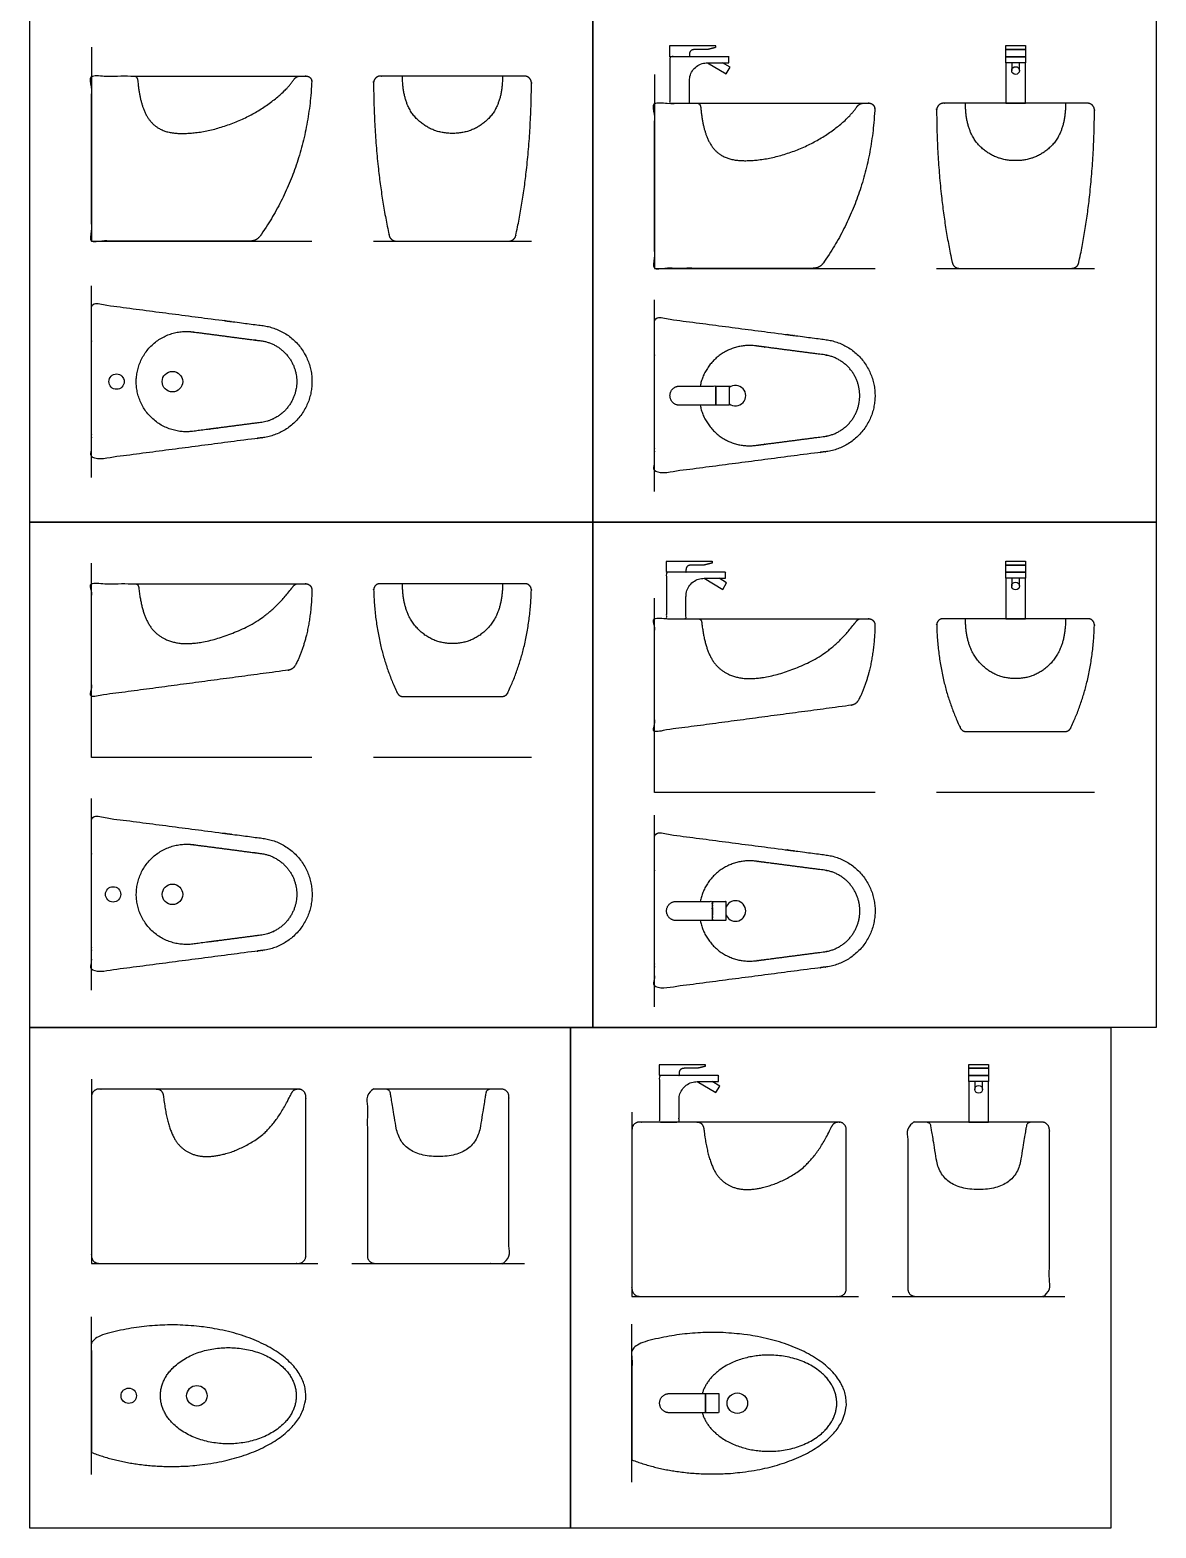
# Model space of a CAD drawing. Header units: millimetres. Extents: x 0.1 to 49.6, y 0.1 to 12.5.
# Drawn here: x 6.647 to 9.436, y 0.054 to 3.764 of the extents above; entities that cross this region are included whole.
import ezdxf

# ---------------------------------------------------------------- set-up
doc = ezdxf.new("R2010")
doc.units = ezdxf.units.MM
for name, color, linetype, true_color in [('AG-DETAILS', 7, 'Continuous', 0x66ffff), ('AG-DETAILS-DIAGRAM', 7, 'Continuous', 0xccff66), ('AG-DIAGRAM', 7, 'Continuous', 0xfecc66), ('AG-FIXTURE', 7, 'Continuous', 0x66ccff), ('X-VPRT', 6, 'Continuous', 0xff00ff)]:
    doc.layers.add(name, color=color, linetype=linetype, true_color=true_color)

msp = doc.modelspace()

# ---------------------------------------------------------------- linework, layer by layer
at = {"layer": 'AG-DETAILS'}
for centre, radius in [((6.8619, 2.8935), 0.019), ((7.0002, 2.8935), 0.0254), ((6.8533, 1.6238), 0.019), ((7.0004, 1.6238), 0.0254), ((6.892, 0.3821), 0.019), ((7.0607, 0.3821), 0.0254), ((8.3993, 0.3637), 0.0254)]:
    msp.add_circle(centre, radius, dxfattribs=at)
for centre, start, end in [((8.3947, 2.8588), 232.3854, 127.6146), ((8.3948, 1.5826), 197.2982, 162.7018)]:
    msp.add_arc(centre, 0.0254, start, end, dxfattribs=at)
at = {"layer": 'AG-DETAILS-DIAGRAM'}
for points, knots in [([(6.905, 3.6504), (6.9132, 3.6504), (6.9143, 3.6389), (6.92, 3.5744), (6.9662, 3.5094), (7.0688, 3.5069), (7.1858, 3.5443), (7.2804, 3.6108), (7.302, 3.6429), (7.3075, 3.6504), (7.3196, 3.6504)], [0, 0, 0, 0.065995, 0.065995, 0.396161, 0.755085, 1.114009, 1.472934, 1.794249, 1.794249, 1.864935, 1.864935, 1.864935]), ([(7.8178, 3.6504), (7.8178, 3.5791), (7.7457, 3.5082), (7.6939, 3.5082), (7.6421, 3.5082), (7.57, 3.5791), (7.57, 3.6504)], [-0.774236, -0.774236, -0.774236, -0.387118, 0, 0, 0.387118, 0.774236, 0.774236, 0.774236]), ([(8.2995, 3.5831), (8.3076, 3.5831), (8.3088, 3.5716), (8.3145, 3.507), (8.3606, 3.442), (8.4632, 3.4396), (8.5802, 3.4769), (8.6749, 3.5434), (8.6965, 3.5755), (8.7019, 3.5831), (8.7141, 3.5831)], [0, 0, 0, 0.065995, 0.065995, 0.396161, 0.755085, 1.114009, 1.472934, 1.794249, 1.794249, 1.864935, 1.864935, 1.864935]), ([(9.2122, 3.5831), (9.2122, 3.5117), (9.1401, 3.4408), (9.0883, 3.4408), (9.0365, 3.4408), (8.9644, 3.5117), (8.9644, 3.5831)], [-0.774236, -0.774236, -0.774236, -0.387118, 0, 0, 0.387118, 0.774236, 0.774236, 0.774236]), ([(6.9072, 2.3931), (6.9158, 2.3931), (6.917, 2.3824), (6.9254, 2.303), (6.9925, 2.2403), (7.1092, 2.2507), (7.2463, 2.3154), (7.2978, 2.3849), (7.3037, 2.3931), (7.3117, 2.3931)], [0, 0, 0, 0.063781, 0.063781, 0.500178, 0.965449, 1.430719, 1.870496, 1.870496, 1.929746, 1.929746, 1.929746]), ([(7.8178, 2.3931), (7.8178, 2.3218), (7.7457, 2.2449), (7.6939, 2.2449), (7.6421, 2.2449), (7.57, 2.3218), (7.57, 2.3931)], [-0.774236, -0.774236, -0.774236, -0.387118, 0, 0, 0.387118, 0.774236, 0.774236, 0.774236]), ([(8.3016, 2.3064), (8.3103, 2.3064), (8.3114, 2.2956), (8.3199, 2.2162), (8.387, 2.1536), (8.5037, 2.164), (8.6407, 2.2286), (8.6923, 2.2982), (8.6982, 2.3064), (8.7062, 2.3064)], [0, 0, 0, 0.063781, 0.063781, 0.500178, 0.965449, 1.430719, 1.870496, 1.870496, 1.929746, 1.929746, 1.929746]), ([(9.2122, 2.3064), (9.2122, 2.235), (9.1401, 2.1581), (9.0883, 2.1581), (9.0365, 2.1581), (8.9644, 2.235), (8.9644, 2.3064)], [-0.774236, -0.774236, -0.774236, -0.387118, 0, 0, 0.387118, 0.774236, 0.774236, 0.774236]), ([(6.9603, 1.1416), (6.9761, 1.1416), (6.9779, 1.1239), (6.9882, 1.0348), (7.046, 0.9705), (7.1485, 0.9796), (7.2549, 1.0462), (7.2934, 1.1282), (7.2994, 1.1416), (7.3092, 1.1416)], [0, 0, 0, 0.110091, 0.110091, 0.52475, 0.97926, 1.43377, 1.854813, 1.854813, 1.93492, 1.93492, 1.93492]), ([(7.7924, 1.1416), (7.7787, 1.1416), (7.775, 1.1243), (7.7509, 0.9745), (7.6583, 0.9745), (7.5657, 0.9745), (7.5416, 1.1243), (7.5379, 1.1416), (7.5242, 1.1416)], [-0.98812, -0.98812, -0.98812, -0.658747, -0.329373, 0, 0, 0.329373, 0.658747, 0.98812, 0.98812, 0.98812]), ([(8.2988, 1.0599), (8.3146, 1.0599), (8.3165, 1.0422), (8.3268, 0.9531), (8.3846, 0.8888), (8.4871, 0.8979), (8.5935, 0.9645), (8.6319, 1.0465), (8.638, 1.0599), (8.6477, 1.0599)], [0, 0, 0, 0.110091, 0.110091, 0.52475, 0.97926, 1.43377, 1.854813, 1.854813, 1.93492, 1.93492, 1.93492]), ([(9.131, 1.0599), (9.1173, 1.0599), (9.1136, 1.0426), (9.0895, 0.8928), (8.9969, 0.8928), (8.9043, 0.8928), (8.8802, 1.0426), (8.8765, 1.0599), (8.8628, 1.0599)], [-0.98812, -0.98812, -0.98812, -0.658747, -0.329373, 0, 0, 0.329373, 0.658747, 0.98812, 0.98812, 0.98812])]:
    msp.add_open_spline(points, degree=2, knots=knots, dxfattribs=at)
at = {"layer": 'AG-DIAGRAM'}
for p, q in [((7.3459, 1.9631), (6.7998, 1.9631)), ((7.8894, 1.9631), (7.4983, 1.9631)), ((8.7403, 1.8764), (8.1942, 1.8764)), ((9.2839, 1.8764), (8.8927, 1.8764))]:
    msp.add_line(p, q, dxfattribs=at)
for points in [[(6.7998, 3.7215), (6.7998, 3.2415), (7.3459, 3.2415)], [(8.1942, 3.6541), (8.1942, 3.1741), (8.7403, 3.1741)], [(7.4983, 3.2415), (7.8894, 3.2415)], [(8.8927, 3.1741), (9.2839, 3.1741)], [(6.7998, 2.6565), (6.7998, 3.1305)], [(8.1942, 2.6218), (8.1942, 3.0958)], [(6.7998, 1.9631), (6.7998, 2.4441)], [(8.1942, 1.8764), (8.1942, 2.3574)], [(6.7998, 1.3868), (6.7998, 1.8608)], [(8.1942, 1.3456), (8.1942, 1.8196)], [(6.7998, 1.166), (6.7998, 0.7098), (7.3607, 0.7098)], [(8.1384, 1.0843), (8.1384, 0.6281), (8.6992, 0.6281)], [(7.4445, 0.7098), (7.8721, 0.7098)], [(8.7831, 0.6281), (9.2107, 0.6281)], [(6.7998, 0.1867), (6.7998, 0.5776)], [(8.1384, 0.1683), (8.1384, 0.5591)]]:
    msp.add_lwpolyline(points, dxfattribs=at)
at = {"layer": 'AG-FIXTURE'}
for points in [[(9.064, 3.7161), (9.064, 3.7258), (9.1126, 3.7258), (9.1126, 3.7161)], [(9.064, 3.7161), (9.1126, 3.7161), (9.1126, 3.6981), (9.064, 3.6981)], [(9.064, 3.6833), (9.064, 3.6981), (9.1126, 3.6981), (9.1126, 3.6833)], [(9.064, 3.5831), (9.1126, 3.5831), (9.1126, 3.6833), (9.064, 3.6833)], [(9.064, 2.4394), (9.064, 2.449), (9.1126, 2.449), (9.1126, 2.4394)], [(9.064, 2.4394), (9.1126, 2.4394), (9.1126, 2.4214), (9.064, 2.4214)], [(9.064, 2.4066), (9.064, 2.4214), (9.1126, 2.4214), (9.1126, 2.4066)], [(9.064, 2.3064), (9.1126, 2.3064), (9.1126, 2.4066), (9.064, 2.4066)], [(8.9726, 1.193), (8.9726, 1.2026), (9.0212, 1.2026), (9.0212, 1.193)], [(8.9726, 1.193), (9.0212, 1.193), (9.0212, 1.175), (8.9726, 1.175)], [(8.9726, 1.1601), (8.9726, 1.175), (9.0212, 1.175), (9.0212, 1.1601)], [(8.9726, 1.0599), (9.0212, 1.0599), (9.0212, 1.1601), (8.9726, 1.1601)]]:
    msp.add_lwpolyline(points, close=True, dxfattribs=at)
for points in [[(8.3256, 3.6833), (8.3715, 3.6558), (8.3813, 3.6722), (8.3627, 3.6833)], [(9.0978, 3.664), (9.0978, 3.6833), (9.0788, 3.6833), (9.0788, 3.664)], [(8.3171, 2.4066), (8.363, 2.3791), (8.3727, 2.3955), (8.3541, 2.4066)], [(9.0978, 2.3873), (9.0978, 2.4066), (9.0788, 2.4066), (9.0788, 2.3873)], [(8.2999, 1.1601), (8.3458, 1.1327), (8.3556, 1.149), (8.337, 1.1601)], [(9.0064, 1.1408), (9.0064, 1.1601), (8.9874, 1.1601), (8.9874, 1.1408)]]:
    msp.add_lwpolyline(points, dxfattribs=at)
for centre in [(9.0883, 3.664), (9.0883, 2.3873), (8.9969, 1.1408)]:
    msp.add_circle(centre, 0.00952, dxfattribs=at)
for points, knots in [([(8.2806, 3.703), (8.2806, 3.7161), (8.2951, 3.7161), (8.3106, 3.7161), (8.3262, 3.7161), (8.3358, 3.7185), (8.3454, 3.721), (8.3454, 3.7234), (8.3454, 3.7258), (8.313, 3.7258), (8.2806, 3.7258), (8.2563, 3.7258), (8.232, 3.7258), (8.232, 3.7119), (8.232, 3.6981), (8.2563, 3.6981), (8.2806, 3.6981), (8.2806, 3.7006), (8.2806, 3.703)], [0.7191531, 0.7191531, 0.7191531, 0.8096815, 0.8096815, 0.9116524, 0.9116524, 0.9768367, 0.9768367, 0.9925923, 0.9925923, 1.2051716, 1.2051716, 1.3647225, 1.3647225, 1.4553299, 1.4553299, 1.6148808, 1.6148808, 1.6308056, 1.6308056, 1.6308056]), ([(8.3459, 2.835), (8.3625, 2.835), (8.3791, 2.835), (8.3791, 2.8588), (8.3791, 2.8826), (8.3625, 2.8826), (8.3459, 2.8826), (8.3459, 2.8588), (8.3459, 2.835)], [0, 0, 0, 0.37213, 0.37213, 0.505714, 0.505714, 0.877844, 0.877844, 1.011428, 1.011428, 1.011428]), ([(8.2721, 2.4263), (8.2721, 2.4394), (8.2865, 2.4394), (8.3021, 2.4394), (8.3176, 2.4394), (8.3272, 2.4418), (8.3369, 2.4442), (8.3369, 2.4466), (8.3369, 2.449), (8.3045, 2.449), (8.2721, 2.449), (8.2478, 2.449), (8.2235, 2.449), (8.2235, 2.4352), (8.2235, 2.4214), (8.2478, 2.4214), (8.2721, 2.4214), (8.2721, 2.4238), (8.2721, 2.4263)], [0.7191531, 0.7191531, 0.7191531, 0.8096815, 0.8096815, 0.9116524, 0.9116524, 0.9768367, 0.9768367, 0.9925923, 0.9925923, 1.2051716, 1.2051716, 1.3647225, 1.3647225, 1.4553299, 1.4553299, 1.6148808, 1.6148808, 1.6308056, 1.6308056, 1.6308056]), ([(8.3374, 1.5588), (8.354, 1.5588), (8.3706, 1.5588), (8.3706, 1.5826), (8.3706, 1.6064), (8.354, 1.6064), (8.3374, 1.6064), (8.3374, 1.5826), (8.3374, 1.5588)], [0, 0, 0, 0.37213, 0.37213, 0.505714, 0.505714, 0.877844, 0.877844, 1.011428, 1.011428, 1.011428]), ([(8.2549, 1.1798), (8.2549, 1.193), (8.2693, 1.193), (8.2849, 1.193), (8.3004, 1.193), (8.3101, 1.1954), (8.3197, 1.1978), (8.3197, 1.2002), (8.3197, 1.2026), (8.2873, 1.2026), (8.2549, 1.2026), (8.2306, 1.2026), (8.2063, 1.2026), (8.2063, 1.1888), (8.2063, 1.175), (8.2306, 1.175), (8.2549, 1.175), (8.2549, 1.1774), (8.2549, 1.1798)], [0.7191531, 0.7191531, 0.7191531, 0.8096815, 0.8096815, 0.9116524, 0.9116524, 0.9768367, 0.9768367, 0.9925923, 0.9925923, 1.2051716, 1.2051716, 1.3647225, 1.3647225, 1.4553299, 1.4553299, 1.6148808, 1.6148808, 1.6308056, 1.6308056, 1.6308056]), ([(8.3202, 0.3399), (8.3368, 0.3399), (8.3534, 0.3399), (8.3534, 0.3637), (8.3534, 0.3875), (8.3368, 0.3875), (8.3202, 0.3875), (8.3202, 0.3637), (8.3202, 0.3399)], [0, 0, 0, 0.37213, 0.37213, 0.505714, 0.505714, 0.877844, 0.877844, 1.011428, 1.011428, 1.011428])]:
    msp.add_open_spline(points, degree=2, knots=knots, dxfattribs=at)
for points, weights, knots in [([(8.3256, 3.6833), (8.2806, 3.6833), (8.2806, 3.6383), (8.2806, 3.6107), (8.2806, 3.5831), (8.2563, 3.5831), (8.232, 3.5831), (8.232, 3.6406), (8.232, 3.6981), (8.3053, 3.6981), (8.3786, 3.6981), (8.3786, 3.6907), (8.3786, 3.6833), (8.3521, 3.6833), (8.3256, 3.6833)], [1, 0.707106781187, 1, 1, 1, 1, 1, 1, 1, 1, 1, 1, 1, 1, 1], [8.700399, 8.700399, 8.700399, 8.932307, 8.932307, 9.483383, 9.483383, 9.642934, 9.642934, 10.642934, 10.642934, 11.642934, 11.642934, 12.642934, 12.642934, 13.183782, 13.183782, 13.183782]), ([(7.1916, 3.2415), (7.2085, 3.2415), (7.2185, 3.2554), (7.3346, 3.4223), (7.3453, 3.6355), (7.3456, 3.6416), (7.3414, 3.646), (7.3372, 3.6504), (7.331, 3.6504), (7.0654, 3.6504), (6.7998, 3.6504), (6.7998, 3.446), (6.7998, 3.2415), (6.9957, 3.2415), (7.1916, 3.2415)], [1, 1, 1, 1, 1, 0.91902006123, 1, 0.91902006123, 1, 1, 1, 1, 1, 1, 1], [0, 0, 0, 0.111676, 0.111676, 1.471496, 1.471496, 1.509374, 1.509374, 1.547251, 1.547251, 3.290212, 3.290212, 4.631879, 4.631879, 5.917391, 5.917391, 5.917391]), ([(7.8718, 3.6504), (7.8791, 3.6504), (7.8843, 3.6452), (7.8894, 3.64), (7.8894, 3.6327), (7.8879, 3.4247), (7.8505, 3.2553), (7.8474, 3.2415), (7.8333, 3.2415), (7.7636, 3.2415), (7.6939, 3.2415), (7.6242, 3.2415), (7.5544, 3.2415), (7.5403, 3.2415), (7.5372, 3.2553), (7.4999, 3.4247), (7.4984, 3.6327), (7.4983, 3.64), (7.5035, 3.6452), (7.5086, 3.6504), (7.516, 3.6504), (7.6049, 3.6504), (7.6939, 3.6504), (7.7828, 3.6504), (7.8718, 3.6504)], [1, 0.923176550794, 1, 0.923176550794, 1, 1, 1, 0.779555046619, 1, 1, 1, 1, 1, 0.779555046619, 1, 1, 1, 0.923176550794, 1, 0.923176550794, 1, 1, 1, 1, 1], [-1.901128, -1.901128, -1.901128, -1.855535, -1.855535, -1.809942, -1.809942, -0.557052, -0.557052, -0.478835, -0.478835, -0.021404, -0.021404, 0.436027, 0.436027, 0.514244, 0.514244, 1.767134, 1.767134, 1.812727, 1.812727, 1.85832, 1.85832, 2.441994, 2.441994, 3.025669, 3.025669, 3.025669]), ([(8.5861, 3.1741), (8.603, 3.1741), (8.6129, 3.1881), (8.729, 3.355), (8.7397, 3.5681), (8.74, 3.5742), (8.7358, 3.5786), (8.7316, 3.5831), (8.7255, 3.5831), (8.4599, 3.5831), (8.1942, 3.5831), (8.1942, 3.3786), (8.1942, 3.1741), (8.3902, 3.1741), (8.5861, 3.1741)], [1, 1, 1, 1, 1, 0.91902006123, 1, 0.91902006123, 1, 1, 1, 1, 1, 1, 1], [0, 0, 0, 0.111676, 0.111676, 1.471496, 1.471496, 1.509374, 1.509374, 1.547251, 1.547251, 3.290212, 3.290212, 4.631879, 4.631879, 5.917391, 5.917391, 5.917391]), ([(9.2662, 3.5831), (9.2736, 3.5831), (9.2787, 3.5779), (9.2839, 3.5727), (9.2838, 3.5653), (9.2823, 3.3573), (9.245, 3.188), (9.2419, 3.1741), (9.2278, 3.1741), (9.158, 3.1741), (9.0883, 3.1741), (9.0186, 3.1741), (8.9489, 3.1741), (8.9348, 3.1741), (8.9317, 3.188), (8.8943, 3.3573), (8.8928, 3.5653), (8.8928, 3.5727), (8.8979, 3.5779), (8.9031, 3.5831), (8.9104, 3.5831), (8.9994, 3.5831), (9.0883, 3.5831), (9.1773, 3.5831), (9.2662, 3.5831)], [1, 0.923176550794, 1, 0.923176550794, 1, 1, 1, 0.779555046619, 1, 1, 1, 1, 1, 0.779555046619, 1, 1, 1, 0.923176550794, 1, 0.923176550794, 1, 1, 1, 1, 1], [-1.901128, -1.901128, -1.901128, -1.855535, -1.855535, -1.809942, -1.809942, -0.557052, -0.557052, -0.478835, -0.478835, -0.021404, -0.021404, 0.436027, 0.436027, 0.514244, 0.514244, 1.767134, 1.767134, 1.812727, 1.812727, 1.85832, 1.85832, 2.441994, 2.441994, 3.025669, 3.025669, 3.025669]), ([(7.2168, 2.7539), (7.2204, 2.7542), (7.224, 2.7547), (7.3459, 2.7706), (7.3459, 2.8935), (7.3459, 3.0164), (7.224, 3.0323), (7.2204, 3.0328), (7.2168, 3.0331), (7.2135, 3.0335), (7.2103, 3.034), (7.0093, 3.0602), (6.8083, 3.0865), (6.8049, 3.0869), (6.8022, 3.0846), (6.7996, 3.0823), (6.7996, 3.0788), (6.7996, 2.9861), (6.7996, 2.8935), (6.7996, 2.8009), (6.7996, 2.7082), (6.7996, 2.7047), (6.8022, 2.7024), (6.8049, 2.7001), (6.8083, 2.7005), (7.0093, 2.7268), (7.2103, 2.753), (7.2135, 2.7535), (7.2168, 2.7539)], [1, 0.99988672031, 1, 0.75141738468, 1, 0.75141738468, 1, 0.99988672031, 1, 1, 1, 1, 1, 0.910969898672, 1, 0.910969898672, 1, 1, 1, 1, 1, 0.910969898682, 1, 0.910969898682, 1, 1, 1, 1, 1], [4.018911, 4.018911, 4.018911, 4.04417, 4.04417, 4.70591, 4.70591, 5.367651, 5.367651, 5.39291, 5.39291, 5.411821, 5.411821, 6.390552, 6.390552, 6.412128, 6.412128, 6.433704, 6.433704, 7.388317, 7.388317, 8.34293, 8.34293, 8.364506, 8.364506, 8.386082, 8.386082, 9.364813, 9.364813, 9.383724, 9.383724, 9.383724]), ([(8.6112, 2.7192), (8.6149, 2.7196), (8.6185, 2.72), (8.7403, 2.7359), (8.7403, 2.8588), (8.7403, 2.9817), (8.6185, 2.9976), (8.6149, 2.9981), (8.6112, 2.9984), (8.608, 2.9988), (8.6048, 2.9993), (8.4038, 3.0255), (8.2028, 3.0518), (8.1993, 3.0522), (8.1967, 3.0499), (8.1941, 3.0476), (8.1941, 3.0441), (8.1941, 2.9515), (8.1941, 2.8588), (8.1941, 2.7662), (8.1941, 2.6735), (8.1941, 2.67), (8.1967, 2.6677), (8.1993, 2.6654), (8.2028, 2.6658), (8.4038, 2.6921), (8.6048, 2.7183), (8.608, 2.7188), (8.6112, 2.7192)], [1, 0.99988672031, 1, 0.75141738468, 1, 0.75141738468, 1, 0.99988672031, 1, 1, 1, 1, 1, 0.910969898672, 1, 0.910969898672, 1, 1, 1, 1, 1, 0.910969898682, 1, 0.910969898682, 1, 1, 1, 1, 1], [4.018911, 4.018911, 4.018911, 4.04417, 4.04417, 4.70591, 4.70591, 5.367651, 5.367651, 5.39291, 5.39291, 5.411821, 5.411821, 6.390552, 6.390552, 6.412128, 6.412128, 6.433704, 6.433704, 7.388317, 7.388317, 8.34293, 8.34293, 8.364506, 8.364506, 8.386082, 8.386082, 9.364813, 9.364813, 9.383724, 9.383724, 9.383724]), ([(7.0348, 3.0177), (6.9106, 3.0177), (6.9106, 2.8935), (6.9106, 2.7693), (7.0348, 2.7693), (7.0432, 2.7693), (7.0542, 2.7708), (7.0568, 2.7712), (7.1346, 2.7813), (7.2125, 2.7915), (7.2158, 2.7918), (7.3081, 2.8038), (7.3081, 2.8935), (7.3081, 2.9832), (7.2158, 2.9952), (7.2125, 2.9955), (7.1346, 3.0057), (7.0568, 3.0159), (7.0542, 3.0162), (7.0432, 3.0177), (7.0348, 3.0177)], [1, 0.707106781187, 1, 0.707106781187, 1, 0.972737791714, 0.943799280015, 0.93751782039, 0.93751782039, 0.93751782039, 0.9260698266, 0.705120886191, 0.961591056141, 0.705120886191, 0.9260698266, 0.937517820391, 0.937517820391, 0.937517820391, 0.943799280016, 0.972737791715, 1], [0, 0, 0, 0.640251, 0.640251, 1.280501, 1.280501, 1.340095, 1.358229, 1.358229, 1.833203, 1.833203, 1.861786, 2.444835, 2.444835, 3.027885, 3.056468, 3.056468, 3.531441, 3.531441, 3.549578, 3.60918, 3.60918, 3.60918]), ([(8.3073, 2.835), (8.327, 2.7346), (8.4293, 2.7346), (8.4377, 2.7346), (8.4486, 2.7361), (8.4512, 2.7365), (8.5291, 2.7466), (8.6069, 2.7568), (8.6103, 2.7571), (8.7025, 2.7691), (8.7025, 2.8588), (8.7025, 2.9485), (8.6103, 2.9605), (8.6069, 2.9608), (8.5291, 2.971), (8.4512, 2.9812), (8.4486, 2.9816), (8.4377, 2.983), (8.4293, 2.983), (8.327, 2.983), (8.3073, 2.8826)], [0.933084798932, 0.745631636102, 1, 0.972737791714, 0.943799280015, 0.93751782039, 0.93751782039, 0.93751782039, 0.9260698266, 0.705120886191, 0.961591056141, 0.705120886191, 0.9260698266, 0.937517820391, 0.937517820391, 0.937517820391, 0.943799280016, 0.972737791715, 1, 0.745631636102, 0.933084798933], [0.724464, 0.724464, 0.724464, 1.280501, 1.280501, 1.340095, 1.358229, 1.358229, 1.833203, 1.833203, 1.861786, 2.444835, 2.444835, 3.027885, 3.056468, 3.056468, 3.531441, 3.531441, 3.549578, 3.60918, 3.60918, 4.165217, 4.165217, 4.165217]), ([(8.2563, 2.835), (8.3011, 2.835), (8.3459, 2.835), (8.3459, 2.8588), (8.3459, 2.8826), (8.3011, 2.8826), (8.2563, 2.8826), (8.2325, 2.8826), (8.2325, 2.8588), (8.2325, 2.835), (8.2563, 2.835)], [1, 1, 1, 1, 1, 1, 1, 0.707106772225, 1, 0.707106772225, 1], [0.078125, 0.078125, 0.078125, 0.3721302, 0.3721302, 0.505714, 0.505714, 0.7997192, 0.7997192, 0.9224376, 0.9224376, 1.0451561, 1.0451561, 1.0451561]), ([(8.3171, 2.4066), (8.2721, 2.4066), (8.2721, 2.3616), (8.2721, 2.334), (8.2721, 2.3064), (8.2478, 2.3064), (8.2235, 2.3064), (8.2235, 2.3639), (8.2235, 2.4214), (8.2968, 2.4214), (8.3701, 2.4214), (8.3701, 2.414), (8.3701, 2.4066), (8.3436, 2.4066), (8.3171, 2.4066)], [1, 0.707106781187, 1, 1, 1, 1, 1, 1, 1, 1, 1, 1, 1, 1, 1], [8.700399, 8.700399, 8.700399, 8.932307, 8.932307, 9.483383, 9.483383, 9.642934, 9.642934, 10.642934, 10.642934, 11.642934, 11.642934, 12.642934, 12.642934, 13.183782, 13.183782, 13.183782]), ([(7.3457, 2.3771), (7.3459, 2.3837), (7.3412, 2.3884), (7.3366, 2.3931), (7.33, 2.3931), (7.0649, 2.3931), (6.7998, 2.3931), (6.7998, 2.2534), (6.7998, 2.1137), (7.0436, 2.1463), (7.2874, 2.1789), (7.2991, 2.1804), (7.3059, 2.1933), (7.3432, 2.2675), (7.3457, 2.3771)], [1, 0.92166672255, 1, 0.92166672255, 1, 1, 1, 1, 1, 1, 1, 1, 1, 1, 1], [3.234506, 3.234506, 3.234506, 3.275532, 3.275532, 3.316559, 3.316559, 5.056156, 5.056156, 5.972823, 5.972823, 7.58676, 7.58676, 7.673065, 7.673065, 8.298486, 8.298486, 8.298486]), ([(7.8737, 2.3931), (7.8802, 2.3931), (7.8848, 2.3884), (7.8893, 2.3837), (7.8892, 2.3772), (7.8852, 2.2366), (7.8305, 2.1225), (7.8263, 2.1137), (7.8165, 2.1137), (7.7552, 2.1137), (7.6939, 2.1137), (7.6325, 2.1137), (7.5712, 2.1137), (7.5615, 2.1137), (7.5573, 2.1225), (7.5026, 2.2366), (7.4986, 2.3772), (7.4984, 2.3837), (7.503, 2.3884), (7.5075, 2.3931), (7.514, 2.3931), (7.604, 2.3931), (7.6939, 2.3931), (7.7838, 2.3931), (7.8737, 2.3931)], [1, 0.921138126935, 1, 0.921138126935, 1, 1, 1, 0.846245391073, 1, 1, 1, 1, 1, 0.846245391073, 1, 1, 1, 0.921138126935, 1, 0.921138126935, 1, 1, 1, 1, 1], [-1.429597, -1.429597, -1.429597, -1.389, -1.389, -1.348404, -1.348404, -0.4704, -0.4704, -0.413344, -0.413344, -0.010946, -0.010946, 0.391451, 0.391451, 0.448507, 0.448507, 1.326511, 1.326511, 1.367108, 1.367108, 1.407704, 1.407704, 1.997674, 1.997674, 2.587644, 2.587644, 2.587644]), ([(8.7402, 2.2903), (8.7403, 2.2969), (8.7357, 2.3016), (8.7311, 2.3064), (8.7245, 2.3064), (8.4594, 2.3064), (8.1942, 2.3064), (8.1942, 2.1667), (8.1942, 2.027), (8.438, 2.0595), (8.6818, 2.0921), (8.6935, 2.0937), (8.7004, 2.1065), (8.7376, 2.1807), (8.7402, 2.2903)], [1, 0.92166672255, 1, 0.92166672255, 1, 1, 1, 1, 1, 1, 1, 1, 1, 1, 1], [3.234506, 3.234506, 3.234506, 3.275532, 3.275532, 3.316559, 3.316559, 5.056156, 5.056156, 5.972823, 5.972823, 7.58676, 7.58676, 7.673065, 7.673065, 8.298486, 8.298486, 8.298486]), ([(9.2682, 2.3064), (9.2747, 2.3064), (9.2792, 2.3017), (9.2838, 2.297), (9.2836, 2.2904), (9.2796, 2.1498), (9.2249, 2.0357), (9.2207, 2.027), (9.211, 2.027), (9.1497, 2.027), (9.0883, 2.027), (9.027, 2.027), (8.9657, 2.027), (8.9559, 2.027), (8.9517, 2.0357), (8.897, 2.1498), (8.893, 2.2904), (8.8929, 2.297), (8.8974, 2.3017), (8.902, 2.3064), (8.9085, 2.3064), (8.9984, 2.3064), (9.0883, 2.3064), (9.1782, 2.3064), (9.2682, 2.3064)], [1, 0.921138126935, 1, 0.921138126935, 1, 1, 1, 0.846245391073, 1, 1, 1, 1, 1, 0.846245391073, 1, 1, 1, 0.921138126935, 1, 0.921138126935, 1, 1, 1, 1, 1], [-1.429597, -1.429597, -1.429597, -1.389, -1.389, -1.348404, -1.348404, -0.4704, -0.4704, -0.413344, -0.413344, -0.010946, -0.010946, 0.391451, 0.391451, 0.448507, 0.448507, 1.326511, 1.326511, 1.367108, 1.367108, 1.407704, 1.407704, 1.997674, 1.997674, 2.587644, 2.587644, 2.587644]), ([(7.217, 1.4842), (7.2206, 1.4846), (7.2242, 1.485), (7.3461, 1.5009), (7.3461, 1.6238), (7.3461, 1.7467), (7.2242, 1.7626), (7.2206, 1.7631), (7.217, 1.7634), (7.2137, 1.7638), (7.2105, 1.7643), (7.0095, 1.7905), (6.8085, 1.8168), (6.8051, 1.8172), (6.8024, 1.8149), (6.7998, 1.8126), (6.7998, 1.8091), (6.7998, 1.7165), (6.7998, 1.6238), (6.7998, 1.5312), (6.7998, 1.4385), (6.7998, 1.435), (6.8024, 1.4327), (6.8051, 1.4304), (6.8085, 1.4308), (7.0095, 1.4571), (7.2105, 1.4833), (7.2137, 1.4838), (7.217, 1.4842)], [1, 0.99988672031, 1, 0.75141738468, 1, 0.75141738468, 1, 0.99988672031, 1, 1, 1, 1, 1, 0.910969898672, 1, 0.910969898672, 1, 1, 1, 1, 1, 0.910969898682, 1, 0.910969898682, 1, 1, 1, 1, 1], [4.018911, 4.018911, 4.018911, 4.04417, 4.04417, 4.70591, 4.70591, 5.367651, 5.367651, 5.39291, 5.39291, 5.411821, 5.411821, 6.390552, 6.390552, 6.412128, 6.412128, 6.433704, 6.433704, 7.388317, 7.388317, 8.34293, 8.34293, 8.364506, 8.364506, 8.386082, 8.386082, 9.364813, 9.364813, 9.383724, 9.383724, 9.383724]), ([(7.035, 1.748), (6.9108, 1.748), (6.9108, 1.6238), (6.9108, 1.4996), (7.035, 1.4996), (7.0434, 1.4996), (7.0544, 1.5011), (7.057, 1.5015), (7.1348, 1.5116), (7.2127, 1.5218), (7.216, 1.5221), (7.3082, 1.5341), (7.3082, 1.6238), (7.3082, 1.7135), (7.216, 1.7255), (7.2127, 1.7258), (7.1348, 1.736), (7.057, 1.7462), (7.0544, 1.7466), (7.0434, 1.748), (7.035, 1.748)], [1, 0.707106781187, 1, 0.707106781187, 1, 0.972737791714, 0.943799280015, 0.93751782039, 0.93751782039, 0.93751782039, 0.9260698266, 0.705120886191, 0.961591056141, 0.705120886191, 0.9260698266, 0.937517820391, 0.937517820391, 0.937517820391, 0.943799280016, 0.972737791715, 1], [0, 0, 0, 0.640251, 0.640251, 1.280501, 1.280501, 1.340095, 1.358229, 1.358229, 1.833203, 1.833203, 1.861786, 2.444835, 2.444835, 3.027885, 3.056468, 3.056468, 3.531441, 3.531441, 3.549578, 3.60918, 3.60918, 3.60918]), ([(8.6114, 1.443), (8.6151, 1.4433), (8.6187, 1.4438), (8.7405, 1.4597), (8.7405, 1.5826), (8.7405, 1.7055), (8.6187, 1.7214), (8.6151, 1.7218), (8.6114, 1.7222), (8.6082, 1.7226), (8.605, 1.7231), (8.404, 1.7493), (8.203, 1.7756), (8.1995, 1.776), (8.1969, 1.7737), (8.1942, 1.7714), (8.1942, 1.7679), (8.1942, 1.6752), (8.1942, 1.5826), (8.1942, 1.4899), (8.1942, 1.3973), (8.1942, 1.3938), (8.1969, 1.3915), (8.1995, 1.3892), (8.203, 1.3896), (8.404, 1.4159), (8.605, 1.4421), (8.6082, 1.4426), (8.6114, 1.443)], [1, 0.99988672031, 1, 0.75141738468, 1, 0.75141738468, 1, 0.99988672031, 1, 1, 1, 1, 1, 0.910969898672, 1, 0.910969898672, 1, 1, 1, 1, 1, 0.910969898682, 1, 0.910969898682, 1, 1, 1, 1, 1], [4.018911, 4.018911, 4.018911, 4.04417, 4.04417, 4.70591, 4.70591, 5.367651, 5.367651, 5.39291, 5.39291, 5.411821, 5.411821, 6.390552, 6.390552, 6.412128, 6.412128, 6.433704, 6.433704, 7.388317, 7.388317, 8.34293, 8.34293, 8.364506, 8.364506, 8.386082, 8.386082, 9.364813, 9.364813, 9.383724, 9.383724, 9.383724]), ([(8.3075, 1.5588), (8.3272, 1.4584), (8.4295, 1.4584), (8.4379, 1.4584), (8.4488, 1.4598), (8.4514, 1.4602), (8.5293, 1.4704), (8.6071, 1.4806), (8.6105, 1.4809), (8.7027, 1.4929), (8.7027, 1.5826), (8.7027, 1.6723), (8.6105, 1.6843), (8.6071, 1.6846), (8.5293, 1.6948), (8.4514, 1.7049), (8.4488, 1.7053), (8.4379, 1.7068), (8.4295, 1.7068), (8.3272, 1.7068), (8.3075, 1.6064)], [0.933084798932, 0.745631636102, 1, 0.972737791714, 0.943799280015, 0.93751782039, 0.93751782039, 0.93751782039, 0.9260698266, 0.705120886191, 0.961591056141, 0.705120886191, 0.9260698266, 0.937517820391, 0.937517820391, 0.937517820391, 0.943799280016, 0.972737791715, 1, 0.745631636102, 0.933084798933], [0.724464, 0.724464, 0.724464, 1.280501, 1.280501, 1.340095, 1.358229, 1.358229, 1.833203, 1.833203, 1.861786, 2.444835, 2.444835, 3.027885, 3.056468, 3.056468, 3.531441, 3.531441, 3.549578, 3.60918, 3.60918, 4.165217, 4.165217, 4.165217]), ([(8.2478, 1.5588), (8.2926, 1.5588), (8.3374, 1.5588), (8.3374, 1.5826), (8.3374, 1.6064), (8.2926, 1.6064), (8.2478, 1.6064), (8.224, 1.6064), (8.224, 1.5826), (8.224, 1.5588), (8.2478, 1.5588)], [1, 1, 1, 1, 1, 1, 1, 0.707106772225, 1, 0.707106772225, 1], [0.078125, 0.078125, 0.078125, 0.3721302, 0.3721302, 0.505714, 0.505714, 0.7997192, 0.7997192, 0.9224376, 0.9224376, 1.0451561, 1.0451561, 1.0451561]), ([(8.2999, 1.1601), (8.2549, 1.1601), (8.2549, 1.1151), (8.2549, 1.0875), (8.2549, 1.0599), (8.2306, 1.0599), (8.2063, 1.0599), (8.2063, 1.1174), (8.2063, 1.175), (8.2796, 1.175), (8.3529, 1.175), (8.3529, 1.1675), (8.3529, 1.1601), (8.3264, 1.1601), (8.2999, 1.1601)], [1, 0.707106781187, 1, 1, 1, 1, 1, 1, 1, 1, 1, 1, 1, 1, 1], [8.700399, 8.700399, 8.700399, 8.932307, 8.932307, 9.483383, 9.483383, 9.642934, 9.642934, 10.642934, 10.642934, 11.642934, 11.642934, 12.642934, 12.642934, 13.183782, 13.183782, 13.183782]), ([(6.7998, 1.1229), (6.7998, 1.1416), (6.8185, 1.1416), (7.0652, 1.1416), (7.312, 1.1416), (7.3306, 1.1416), (7.3306, 1.1229), (7.3306, 0.9257), (7.3306, 0.7285), (7.3306, 0.7098), (7.312, 0.7098), (7.0652, 0.7098), (6.8185, 0.7098), (6.7998, 0.7098), (6.7998, 0.7285), (6.7998, 0.9257), (6.7998, 1.1229)], [1, 0.707106781187, 1, 1, 1, 0.707106781187, 1, 1, 1, 0.707106781187, 1, 1, 1, 0.707106781187, 1, 1, 1], [0, 0, 0, 0.096275, 0.096275, 1.715361, 1.715361, 1.811635, 1.811635, 3.105721, 3.105721, 3.201996, 3.201996, 4.821082, 4.821082, 4.917357, 4.917357, 6.211443, 6.211443, 6.211443]), ([(7.5017, 0.7098), (7.483, 0.7098), (7.483, 0.7285), (7.483, 0.9257), (7.483, 1.1229), (7.483, 1.1416), (7.5017, 1.1416), (7.6583, 1.1416), (7.8149, 1.1416), (7.8336, 1.1416), (7.8336, 1.1229), (7.8336, 0.9257), (7.8336, 0.7285), (7.8336, 0.7098), (7.8149, 0.7098), (7.6583, 0.7098), (7.5017, 0.7098)], [1, 0.707106781187, 1, 1, 1, 0.707106781187, 1, 1, 1, 0.707106781187, 1, 1, 1, 0.707106781187, 1, 1, 1], [0, 0, 0, 0.096275, 0.096275, 1.238115, 1.238115, 1.33439, 1.33439, 2.386006, 2.386006, 2.48228, 2.48228, 3.624121, 3.624121, 3.720395, 3.720395, 4.772011, 4.772011, 4.772011]), ([(8.1384, 1.0412), (8.1384, 1.0599), (8.1571, 1.0599), (8.4038, 1.0599), (8.6505, 1.0599), (8.6692, 1.0599), (8.6692, 1.0412), (8.6692, 0.844), (8.6692, 0.6468), (8.6692, 0.6281), (8.6505, 0.6281), (8.4038, 0.6281), (8.1571, 0.6281), (8.1384, 0.6281), (8.1384, 0.6468), (8.1384, 0.844), (8.1384, 1.0412)], [1, 0.707106781187, 1, 1, 1, 0.707106781187, 1, 1, 1, 0.707106781187, 1, 1, 1, 0.707106781187, 1, 1, 1], [0, 0, 0, 0.096275, 0.096275, 1.715361, 1.715361, 1.811635, 1.811635, 3.105721, 3.105721, 3.201996, 3.201996, 4.821082, 4.821082, 4.917357, 4.917357, 6.211443, 6.211443, 6.211443]), ([(8.8403, 0.6281), (8.8216, 0.6281), (8.8216, 0.6468), (8.8216, 0.844), (8.8216, 1.0412), (8.8216, 1.0599), (8.8403, 1.0599), (8.9969, 1.0599), (9.1535, 1.0599), (9.1721, 1.0599), (9.1721, 1.0412), (9.1721, 0.844), (9.1721, 0.6468), (9.1721, 0.6281), (9.1535, 0.6281), (8.9969, 0.6281), (8.8403, 0.6281)], [1, 0.707106781187, 1, 1, 1, 0.707106781187, 1, 1, 1, 0.707106781187, 1, 1, 1, 0.707106781187, 1, 1, 1], [0, 0, 0, 0.096275, 0.096275, 1.238115, 1.238115, 1.33439, 1.33439, 2.386006, 2.386006, 2.48228, 2.48228, 3.624121, 3.624121, 3.720395, 3.720395, 4.772011, 4.772011, 4.772011]), ([(6.7998, 0.2418), (6.7998, 0.3821), (6.7998, 0.5225), (6.8882, 0.5574), (6.9987, 0.5574), (7.3306, 0.5574), (7.3306, 0.3821), (7.3306, 0.2069), (6.9987, 0.2069), (6.8882, 0.2069), (6.7998, 0.2418)], [1, 1, 1, 1.02440167955, 1.16560007319, 0.824203715906, 1.16560007319, 0.824203715906, 1.16560007319, 1.02440167955, 1], [0, 0, 0, 0.920708, 0.920708, 1.174649, 1.174649, 1.788641, 1.788641, 2.402634, 2.402634, 2.656575, 2.656575, 2.656575]), ([(8.1384, 0.2234), (8.1384, 0.3637), (8.1384, 0.504), (8.2268, 0.5389), (8.3373, 0.5389), (8.6692, 0.5389), (8.6692, 0.3637), (8.6692, 0.1884), (8.3373, 0.1884), (8.2268, 0.1884), (8.1384, 0.2234)], [1, 1, 1, 1.02440167955, 1.16560007319, 0.824203715906, 1.16560007319, 0.824203715906, 1.16560007319, 1.02440167955, 1], [0, 0, 0, 0.920708, 0.920708, 1.174649, 1.174649, 1.788641, 1.788641, 2.402634, 2.402634, 2.656575, 2.656575, 2.656575]), ([(7.1387, 0.5013), (6.9704, 0.5013), (6.9704, 0.3821), (6.9704, 0.263), (7.1387, 0.263), (7.307, 0.263), (7.307, 0.3821), (7.307, 0.5013), (7.1387, 0.5013)], [1, 0.707106781187, 1, 0.707106781187, 1, 0.707106781187, 1, 0.707106781187, 1], [0, 0, 0, 0.613992, 0.613992, 1.227984, 1.227984, 1.841976, 1.841976, 2.455969, 2.455969, 2.455969]), ([(8.3124, 0.3399), (8.3398, 0.2445), (8.4773, 0.2445), (8.6456, 0.2445), (8.6456, 0.3637), (8.6456, 0.4828), (8.4773, 0.4828), (8.3398, 0.4828), (8.3124, 0.3875)], [0.930725225766, 0.747244625185, 1, 0.707106781187, 1, 0.707106781187, 1, 0.747244625185, 0.930725225766], [0.698133, 0.698133, 0.698133, 1.227984, 1.227984, 1.841976, 1.841976, 2.455969, 2.455969, 2.98582, 2.98582, 2.98582]), ([(8.2306, 0.3399), (8.2754, 0.3399), (8.3202, 0.3399), (8.3202, 0.3637), (8.3202, 0.3875), (8.2754, 0.3875), (8.2306, 0.3875), (8.2068, 0.3875), (8.2068, 0.3637), (8.2068, 0.3399), (8.2306, 0.3399)], [1, 1, 1, 1, 1, 1, 1, 0.707106772225, 1, 0.707106772225, 1], [0.078125, 0.078125, 0.078125, 0.3721302, 0.3721302, 0.505714, 0.505714, 0.7997192, 0.7997192, 0.9224376, 0.9224376, 1.0451561, 1.0451561, 1.0451561])]:
    msp.add_rational_spline(points, weights, degree=2, knots=knots, dxfattribs=at)
at = {"layer": 'X-VPRT'}
for points in [[(6.6474, 3.8028), (8.0418, 3.8028), (8.0418, 2.5455), (6.6474, 2.5455)], [(8.0418, 3.8028), (9.4363, 3.8028), (9.4363, 2.5455), (8.0418, 2.5455)], [(6.6474, 2.5455), (8.0418, 2.5455), (8.0418, 1.294), (6.6474, 1.294)], [(8.0418, 2.5455), (9.4363, 2.5455), (9.4363, 1.294), (8.0418, 1.294)], [(6.6474, 1.294), (7.986, 1.294), (7.986, 0.0545), (6.6474, 0.0545)], [(7.986, 1.294), (9.3245, 1.294), (9.3245, 0.0545), (7.986, 0.0545)]]:
    msp.add_lwpolyline(points, close=True, dxfattribs=at)

doc.saveas('drawing.dxf')
